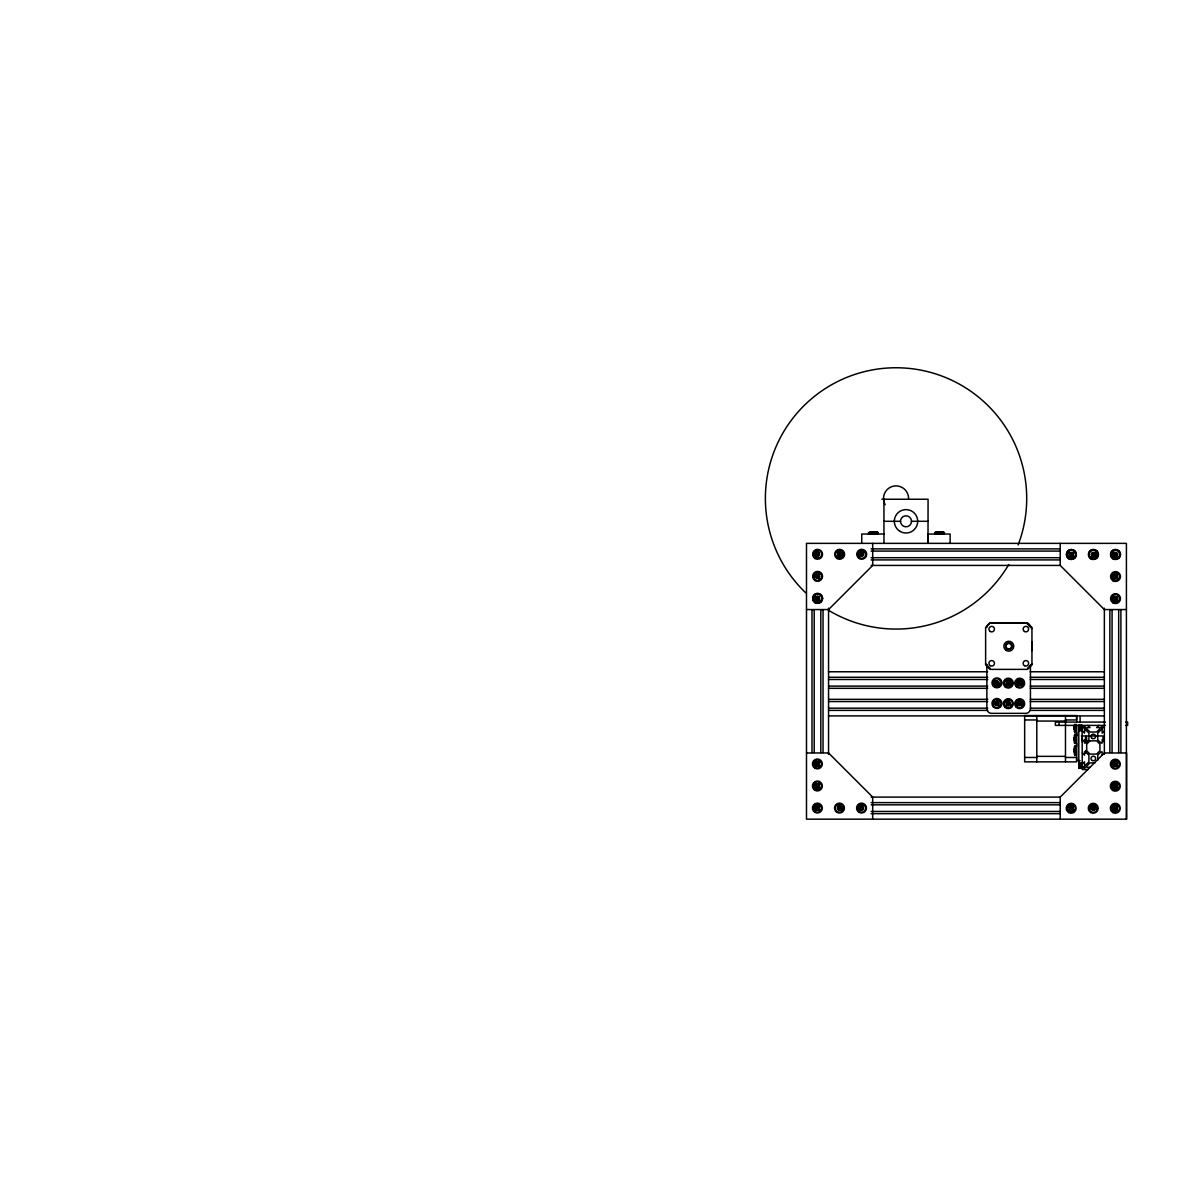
<?xml version="1.0" encoding="UTF-8"?>
<svg xmlns="http://www.w3.org/2000/svg" width="1187" height="1187" viewBox="0 0 1187 1187"><rect width="100%" height="100%" fill="white"/><g stroke="black" fill="none" stroke-linecap="round" stroke-linejoin="round"><path stroke-width="1.5" d="M986.872 664.438L986.857 708.669A4.689 4.689 0 0 0 991.546 713.357L1025.746 713.357A4.689 4.689 0 0 0 1030.435 708.684L1030.435 665.106M1074.472 749.501L1074.472 751.638M1074.502 727.794L1074.472 726.726M1074.561 750.599L1074.561 754.591L1074.591 749.546M1074.606 728.907L1074.561 727.824M1074.784 751.846L1074.828 749.62M1074.784 740.451L1074.828 738.21M1074.784 726.503L1074.784 729.07M1076.772 725.361L1076.757 760.644L1080.066 760.615M1076.772 721.755L1076.772 717.067M1080.081 722.304L1080.081 717.067M1085.601 739.145C1085.69 730.955 1085.586 747.38 1085.675 739.189C1087.218 747.127 1086.135 730.94 1086.402 739.145M817.635 551.821L818.229 551.896A2.285 2.285 0 0 0 816.003 552.548M861.762 551.821L862.89 552.133M1071.134 810.662L1069.991 810.395A2.285 2.285 0 0 0 1072.276 810.409M1074.561 751.089L1074.532 752.499L1074.517 751.534M1074.502 750.08L1074.532 746.445L1074.561 750.11M1074.561 739.694L1074.547 743.329L1074.502 739.664M1074.502 738.685L1074.532 735.05L1074.532 741.103L1074.561 739.204C1074.547 744.412 1074.547 733.477 1074.502 739.175L1074.517 737.528L1074.561 738.7M1074.561 728.314L1074.547 731.949L1074.532 725.895L1074.517 726.845M1074.502 727.305L1074.487 724.871M1074.828 750.08L1074.784 748.077M1074.828 738.67L1074.784 736.682M1074.828 727.305L1074.784 725.302M1086.12 736.964L1085.971 741.83L1086.001 738.462M1115.276 810.662L1114.118 810.395A2.285 2.285 0 0 0 1116.403 810.409M815.944 553.261C813.718 557.564 822.368 552.682 817.606 552.326L815.944 553.32L819.238 555.249L819.253 553.29M815.944 597.402C813.718 601.69 822.368 596.809 817.606 596.453L815.944 597.447L819.238 599.376L819.253 597.417M817.606 596.453L817.591 600.266L819.253 599.331M817.606 552.326L817.591 556.139L819.253 555.204M819.253 575.354C821.434 579.671 812.858 574.686 817.606 574.389C822.383 574.745 813.748 579.612 815.944 575.339C819.742 571.451 815.454 581.17 819.253 577.268M838.007 553.261C835.782 557.564 844.432 552.682 839.669 552.326L838.007 553.32L841.301 555.249L839.639 556.199L838.007 555.175M839.669 552.326L839.654 556.139L841.316 555.204M841.301 555.249L841.331 553.29M860.071 553.261C857.845 557.564 866.495 552.682 861.732 552.326L860.071 553.32L863.364 555.249L863.394 553.29M861.732 552.326L861.717 556.139L860.071 555.175M1069.502 809.252L1069.517 807.294L1071.178 806.344L1072.825 807.308L1072.811 809.267L1071.149 810.217L1069.502 809.252L1072.825 807.353L1071.178 806.344L1071.164 810.172M1091.565 809.252L1091.58 807.294L1093.242 806.344L1094.889 807.353L1094.874 809.267L1093.212 810.217L1091.58 809.193L1094.889 807.308M1116.952 787.159L1115.276 788.153L1113.643 787.129C1112.1 781.936 1118.48 790.557 1116.952 785.245L1115.305 784.281L1113.643 785.275M1115.305 762.217L1115.276 766.09L1116.952 765.096L1115.276 766.09L1113.643 765.066C1112.1 759.873 1118.48 768.493 1116.952 763.182L1115.305 762.217L1113.643 763.211M1116.952 809.222L1115.276 810.217L1113.643 809.193C1112.1 804 1118.48 812.62 1116.952 807.308L1115.305 806.344L1113.643 807.338M1115.29 810.172L1115.305 806.344M1074.828 750.57L1074.828 748.923M1074.828 739.175L1074.828 737.513M1115.305 784.281L1115.29 788.094M1074.561 728.773L1074.547 729.723L1074.517 728.299M1074.502 749.62L1074.532 748.671L1074.561 749.635M1074.799 737.097L1074.858 735.183M1074.799 725.717L1074.799 724.278M1074.799 748.493L1074.828 746.578M1076.134 724.278L1076.238 732.127M1085.69 729.189L1085.645 730.554L1085.615 729.159M1085.675 751.964L1085.645 753.33L1085.601 750.555M1085.986 752.528L1085.957 753.315L1086.075 750.555M1085.986 741.118L1085.957 736.4L1086.15 738.032M1074.799 736.237L1074.843 734.219L1074.903 735.703M1074.799 747.647L1074.873 745.807M1075.11 735.643L1075.17 734.219L1075.214 735.688M1076.446 735.643L1076.49 734.219L1076.55 735.688M1085.986 730.183L1086.135 729.99M1074.903 732.127L1074.814 730.717M1074.903 743.507L1074.814 742.083M1076.238 743.492L1076.179 734.219L1076.238 735.688M1082.321 736.964L1082.307 740.777M986.887 627.493L986.916 626.973A4.689 4.689 0 0 1 991.575 622.893L1025.776 622.908A4.703 4.703 0 0 1 1030.435 626.988M859.343 555.471L859.358 552.727A2.76 2.76 0 0 0 859.789 556.05M1095.497 808.392L1095.601 807.056M1076.223 755.392L1076.208 745.792M817.205 766.194A2.285 2.285 0 0 1 814.95 763.894L815.261 762.766M1095.898 554.507L1095.824 555.101A2.285 2.285 0 0 0 1094.711 552.519M1069.517 807.338L1072.825 809.222M1091.58 807.338L1094.874 809.267L1093.227 810.172L1093.242 806.344M1113.629 765.125L1116.952 763.182M1113.629 787.189L1116.952 785.245M1114.118 788.331L1115.276 788.583A2.285 2.285 0 0 0 1117.561 786.328M1113.629 809.252L1116.952 807.308M818.347 765.6L816.404 762.262A1.914 1.914 0 0 1 819.312 763.953A1.914 1.914 0 0 1 816.433 765.585L818.362 762.291L819.312 763.953L818.288 765.585L816.389 765.57L815.439 763.924L816.448 762.277L818.362 762.291M816.389 787.649L818.318 784.34L819.312 786.017L818.288 787.649L816.389 787.649L815.439 785.987L816.448 784.34L818.318 784.34L816.448 784.34A1.914 1.914 0 0 0 816.433 787.649L816.433 787.649A1.914 1.914 0 0 0 819.312 786.017A1.914 1.914 0 0 0 816.448 784.34L818.347 787.664M838.452 809.712L840.381 806.403L841.375 808.08L840.411 809.727L838.452 809.712L837.503 808.05L838.526 806.403L840.426 806.418C842.844 809.771 838.808 810.469 838.526 806.403A1.914 1.914 0 0 1 841.375 808.08A1.914 1.914 0 0 1 838.497 809.712L838.497 809.712A1.914 1.914 0 0 1 838.526 806.403M859.625 808.05C865.338 806.463 862.192 812.323 860.53 806.403A1.914 1.914 0 0 1 863.439 808.08A1.914 1.914 0 0 1 860.56 809.712L862.489 806.418L863.439 808.08L862.474 809.727L860.516 809.712L859.566 808.05L860.59 806.403L862.489 806.418M1072.395 552.83L1070.407 556.124A1.914 1.914 0 0 1 1070.422 552.816L1072.395 552.83L1073.33 554.492L1072.321 556.139L1070.407 556.124A1.914 1.914 0 0 0 1073.285 554.492L1073.33 554.492A1.914 1.914 0 0 0 1070.422 552.816L1072.365 556.139M1116.522 552.83L1114.534 556.124A1.914 1.914 0 0 1 1114.548 552.816L1116.522 552.83L1117.457 554.492L1116.448 556.139L1114.534 556.124A1.914 1.914 0 0 0 1117.412 554.492L1117.457 554.492A1.914 1.914 0 0 0 1114.548 552.816L1116.492 556.139M1116.522 574.894L1114.578 578.188L1113.584 576.526L1114.548 574.879A1.914 1.914 0 0 0 1114.534 578.188L1116.492 578.203L1117.457 576.556L1116.463 574.894L1114.548 574.879A1.914 1.914 0 0 1 1117.412 576.556L1117.457 576.556A1.914 1.914 0 0 1 1114.534 578.188M1116.522 596.957L1114.534 600.251A1.914 1.914 0 0 1 1114.548 596.942L1116.522 596.957L1117.457 598.619L1116.492 600.266L1114.548 596.942A1.914 1.914 0 0 1 1117.412 598.619L1117.457 598.619A1.914 1.914 0 0 1 1114.534 600.251L1116.492 600.266M816.448 806.403L815.439 808.05L816.389 809.712L818.347 809.727L819.312 808.08L818.318 806.403L816.404 806.403A1.914 1.914 0 0 0 816.433 809.712A1.914 1.914 0 0 0 819.312 808.08A1.914 1.914 0 0 0 816.448 806.403L818.288 809.712L819.312 808.08M1070.451 556.124L1069.457 554.463L1070.481 552.816M1091.521 554.463L1092.485 552.816A1.914 1.914 0 0 0 1092.47 556.124L1094.459 552.83L1095.393 554.492L1094.384 556.139L1092.47 556.124A1.914 1.914 0 0 0 1095.349 554.492L1094.399 552.83L1092.485 552.816A1.914 1.914 0 0 1 1095.349 554.492L1091.58 554.477L1092.515 556.124M1114.578 556.124L1113.584 554.463L1114.608 552.816M1114.578 600.266L1113.584 598.589L1114.608 596.942M818.362 806.418L816.389 809.712L815.484 808.05L819.267 808.065M1027.541 668.266L1031.948 663.859M1082.292 741.949L1084.488 739.738L1084.488 743.047L1085.601 743.047L1088.909 739.738L1088.909 733.121L1085.601 729.812L1084.488 729.812L1084.488 733.121L1082.292 730.91M1098.836 725.391L1096.625 727.601L1099.934 727.601L1099.934 728.714L1096.625 732.023L1090.007 732.023L1086.698 728.714L1086.698 727.601L1090.007 727.601L1087.796 725.391M1104.355 730.91L1102.144 733.121L1102.144 729.812L1101.046 729.812L1097.738 733.121L1097.738 739.738L1101.046 743.047L1102.144 743.047L1102.144 739.738L1104.355 741.949M1082.292 764.013L1084.488 761.802L1084.488 765.111L1085.601 765.111L1088.909 761.802L1088.909 755.184L1085.601 751.875L1084.488 751.875L1084.488 755.184L1082.292 752.973M998.579 681.946L995.27 683.875L996.932 684.825L998.579 683.801L998.564 681.902L996.902 680.952L995.27 681.961L995.27 683.875M1009.974 682.184L1006.68 684.113L1008.342 685.062L1009.989 684.098L1009.974 682.139L1008.312 681.19L1006.665 682.213L1006.68 684.113M1021.354 682.199L1018.045 684.068L1019.707 685.062L1021.369 684.098L1018.045 682.213L1018.045 684.127L1019.707 685.062L1019.692 681.249L1021.354 682.199L1021.369 684.098M998.564 702.496L995.27 704.425L996.932 705.375L998.579 704.366L998.564 702.452L996.902 701.502L995.255 702.526L995.27 704.425L996.932 705.375L996.902 701.502M1009.974 702.749L1006.665 704.677L1008.327 705.612L1009.974 704.603L1009.959 702.689L1008.297 701.754L1006.665 702.763L1006.665 704.677L1008.327 705.612L1008.312 701.799M1021.339 702.749L1018.045 704.677L1019.707 705.627L1021.354 704.663L1021.339 702.704L1019.678 701.754L1018.031 702.763L1018.045 704.677M1018.045 682.213L1019.692 681.19M861.703 556.199L863.379 555.204M995.789 681.071L996.338 680.834A2.285 2.285 0 0 0 994.661 683.044M1018.565 701.873L1019.692 701.562A2.285 2.285 0 0 1 1021.918 704.41M934.762 533.972L944.348 533.913M877.668 533.972L868.409 533.987L869.848 533.927M872.4 532.28L871.51 532.31L874.433 532.37L869.359 532.31L872.86 532.34M873.35 532.28C869.997 532.31 879.686 532.34 872.282 532.251M873.35 532.548L874.641 532.548M873.365 532.696L868.394 532.651L878.321 532.592L876.867 532.548M939.54 532.548L940.831 532.548M939.555 532.696L934.584 532.651L944.511 532.592L943.057 532.548M881.852 499.237L928.071 499.237L927.997 543.364M883.944 521.301L900.488 521.301M911.527 521.301A5.52 5.52 0 0 0 903.248 516.523A5.52 5.52 0 0 0 903.248 526.078A5.52 5.52 0 0 0 911.527 521.301L928.071 521.301M883.944 534.031L861.747 534.031L861.747 543.364M871.124 548.884L1059.932 548.884M871.124 551.094L1059.932 551.094M871.124 557.712L1059.932 557.712M871.124 559.923L1059.932 559.923M871.124 565.427L1059.932 565.427M806.492 609.554L828.556 609.554L872.682 565.427L872.682 543.364M1126.418 609.554L1104.355 609.554L1060.228 565.427L1060.228 543.364M1031.948 641.796L1031.948 650.624M828.467 671.768L987.732 671.768M1030.227 671.768L1104.355 671.768M828.556 677.273L987.732 677.273M1030.316 677.273L1104.355 677.273M828.556 679.483L987.732 679.483M1030.316 679.483L1104.355 679.483M828.556 686.101L987.732 686.101M1030.316 686.101L1104.355 686.101M828.556 688.312L987.732 688.312M1030.316 688.312L1104.355 688.312M828.556 699.336L987.732 699.336M1030.316 699.336L1104.355 699.336M828.556 701.547L987.732 701.547M1017.348 701.547L1021.057 701.547M1030.316 701.547L1104.355 701.547M828.556 708.164L987.732 708.164M1030.316 708.164L1104.355 708.164M828.556 710.375L987.732 710.375M1030.316 710.375L1104.355 710.375M828.467 715.895L1104.355 715.895M1024.663 719.96L1036.8 719.96M1065.481 719.96L1076.505 719.96L1076.505 715.538L1024.663 715.538L1024.663 761.876L1076.505 761.876L1076.505 757.469L1065.481 757.469M1036.8 721.058L1065.481 721.058M1105.409 722.082L1055.391 722.082L1055.391 725.391L1105.409 725.391M1125.78 722.082L1127.65 722.082L1127.65 725.391L1125.78 725.391M1078.79 725.316L1082.099 725.257L1082.292 769.532L1087.856 769.532M1078.79 725.687L1082.099 725.687M1078.79 725.999L1082.099 725.999M1078.79 726.399L1082.099 726.399M1078.79 726.874L1082.099 726.874M1078.79 727.423L1082.099 727.423M1078.79 728.017L1082.099 728.017M1078.79 728.67L1082.099 728.67M1078.79 729.352L1082.099 729.352M1078.79 730.064L1082.099 730.064M1078.79 730.777L1082.099 730.777M1081.357 735.955L1102.99 735.955L1102.99 741.474M806.492 752.973L828.556 752.973L872.682 797.1L872.682 819.164M1126.404 752.973L1104.34 752.973L1060.214 797.1L1060.214 819.164M1036.8 756.356L1065.481 756.356M1024.663 757.469L1036.8 757.469M1078.79 762.915L1082.099 762.915M1094.978 762.9L1090.007 762.9L1086.698 766.208L1086.698 767.321L1090.052 767.321M1078.79 763.627L1082.099 763.627M1078.79 764.339L1082.099 764.339M1078.79 765.021L1082.099 765.021M1078.79 765.674L1082.099 765.674M1078.79 766.268L1082.099 766.268M1078.79 766.817L1082.099 766.817M1078.79 767.292L1082.099 767.292M1078.79 767.692L1082.099 767.692M1078.79 768.004L1082.099 768.004M1078.79 768.286L1082.099 768.286M871.124 797.1L1059.932 797.1M871.124 802.62L1059.932 802.62M871.124 804.831L1059.932 804.831M871.124 811.448L1059.932 811.448M871.124 813.659L1059.932 813.659M858.973 806.641A2.76 2.76 0 0 0 858.602 808.021L859.136 808.035A2.285 2.285 0 0 0 860.753 810.231M1117.457 554.492L1113.643 554.477M1073.33 554.492L1069.457 554.463M1117.457 576.556L1113.584 576.526M1117.457 598.619L1113.643 598.604M815.484 763.924L819.312 763.953M815.484 785.987L819.312 786.017M837.547 808.05L841.331 808.065M818.6 788.376L817.264 788.257A2.285 2.285 0 0 0 819.475 786.58M1094.384 556.139L1092.544 552.816M1116.448 578.203L1114.608 574.879M814.95 763.894L814.994 763.909A2.285 2.285 0 0 1 817.235 761.624M1085.942 741.534L1086.09 740.777M1085.942 752.944L1086.09 752.172M998.579 683.86L995.27 681.961M1009.974 704.648L1006.665 702.763M998.579 704.41L995.255 702.526M1006.665 682.213C1012.481 683.667 1006.858 687.199 1008.312 681.249M1018.031 702.763C1023.847 704.232 1018.223 707.764 1019.678 701.799M815.944 555.175L817.576 556.199M815.944 577.238L817.576 578.262M815.944 599.301L817.576 600.325M1026.443 623.041L1031.948 628.561M985.625 663.859L990.032 668.266M1113.643 576.541L1114.578 578.188M1017.511 704.44A2.285 2.285 0 0 1 1019.692 701.562L1019.692 701.072A2.76 2.76 0 0 1 1022.378 704.529M996.902 680.952L996.932 684.825M1022.111 705.197L1022.096 702.437A2.76 2.76 0 0 1 1022.363 704.381M1009.736 685.656A2.76 2.76 0 0 0 1010.731 684.632L1010.716 681.887A2.76 2.76 0 0 0 1009.707 680.878M1085.971 736.786L1086.15 738.596M1074.814 753.493L1074.858 755.555L1074.799 752.632M1074.799 729.857L1074.814 731.296M1074.576 724.901L1074.561 727.334M1074.799 741.222L1074.814 742.676M1074.799 728.848L1074.799 730.272M1074.828 739.664L1074.799 741.638M1074.828 751.059L1074.799 753.048M1019.692 701.562L1019.692 701.072A2.76 2.76 0 0 0 1017.051 704.559M1017.333 684.662L1017.318 681.917A2.76 2.76 0 0 0 1017.051 684.009M1126.611 752.973L1126.611 819.164L806.492 819.164L806.492 543.364L1126.418 543.364L1126.404 819.164M1120.899 609.999L1120.899 752.528M1118.688 609.999L1118.688 752.528M1112.071 609.999L1112.071 752.528M1109.86 609.999L1109.86 752.528M1104.355 608.159L1104.355 754.383M1102.144 755.184L1102.144 751.875L1101.046 751.875L1097.738 755.184L1097.738 760.155M1078.79 725.257L1078.79 768.419M1076.505 732.468L1076.505 736.029M1076.505 743.181L1076.505 746.757M1065.481 715.538L1065.481 761.876M1059.116 722.082L1059.116 725.391M1036.8 715.538L1036.8 761.876M950.134 543.364L950.134 534.031L927.952 534.031L927.952 543.364M883.944 499.237L883.944 543.364M828.556 608.159L828.556 754.383M823.036 609.999L823.036 752.528M820.825 609.999L820.825 752.528M814.208 609.999L814.208 752.528M811.997 609.999L811.997 752.528M805.617 592.728A130.659 130.659 0 0 1 790.542 421.326A130.659 130.659 0 0 1 958.413 383.609A130.659 130.659 0 0 1 1018.134 544.967M1008.772 564.478A130.659 130.659 0 0 1 828.452 610.222M885.19 504.683A12.538 12.538 0 0 1 892.802 486.314A12.538 12.538 0 0 1 908.574 498.421M819.475 600.474A2.76 2.76 0 0 1 818.229 601.186M816.804 601.186A2.76 2.76 0 0 1 816.137 600.919M815.128 599.91A2.76 2.76 0 0 1 814.861 599.242M814.861 597.818A2.76 2.76 0 0 1 815.573 596.586M819.475 578.41A2.76 2.76 0 0 1 818.896 578.855M814.861 575.754A2.76 2.76 0 0 1 815.128 575.087M816.137 574.078A2.76 2.76 0 0 1 816.804 573.796M818.229 573.796A2.76 2.76 0 0 1 819.475 574.508M818.57 556.955A2.76 2.76 0 0 1 814.757 554.388A2.76 2.76 0 0 1 818.585 551.851M842.251 555.115A2.76 2.76 0 0 1 841.538 556.347M840.96 556.792A2.76 2.76 0 0 1 838.868 557.059M838.868 551.732A2.76 2.76 0 0 1 840.96 552.014M841.538 552.445A2.76 2.76 0 0 1 842.251 553.691M859.7 556.347A2.76 2.76 0 0 1 859.7 552.445A2.76 2.76 0 0 1 863.602 552.459M819.579 599.45A2.285 2.285 0 0 1 817.012 600.488M819.549 600.207A2.76 2.76 0 0 1 816.226 600.622M815.217 599.598A2.76 2.76 0 0 1 815.677 596.275M860.59 556.124A2.285 2.285 0 0 1 860.13 552.548A2.285 2.285 0 0 1 863.721 553.038M859.803 552.148A2.76 2.76 0 0 1 863.706 552.178M819.534 578.277A2.76 2.76 0 0 1 818.956 578.722M815.202 577.683A2.76 2.76 0 0 1 815.217 574.923M818.985 573.944A2.76 2.76 0 0 1 819.564 574.389M818.318 556.777A2.76 2.76 0 0 1 816.226 556.495M816.255 551.718A2.76 2.76 0 0 1 818.347 551.451M818.184 556.377A2.285 2.285 0 0 1 815.988 555.768M838.289 556.495A2.76 2.76 0 0 0 841.049 556.51A2.76 2.76 0 0 1 838.927 556.911M840.797 556.139A2.285 2.285 0 0 1 838.526 556.124M842.043 555.65A2.76 2.76 0 0 1 841.598 556.213M837.696 556.199A2.76 2.76 0 0 1 837.265 555.62M837.28 552.86A2.76 2.76 0 0 1 837.725 552.296M838.289 551.866A2.76 2.76 0 0 1 841.049 551.881M841.628 552.326A2.76 2.76 0 0 1 842.058 552.89M1073.641 555.783A2.76 2.76 0 0 1 1073.211 556.347M1072.633 556.792A2.76 2.76 0 0 1 1069.873 556.792M1069.309 556.347A2.76 2.76 0 0 1 1068.864 555.783M1068.864 553.023A2.76 2.76 0 0 1 1069.309 552.445M1073.211 552.445A2.76 2.76 0 0 1 1073.641 553.023M1095.275 552.445A2.76 2.76 0 0 1 1095.275 556.347A2.76 2.76 0 0 1 1091.372 556.347M1117.561 556.095A2.76 2.76 0 0 1 1115.735 557.133L1115.008 557.133A2.76 2.76 0 0 1 1113.703 556.584M1113.183 556.08A2.76 2.76 0 0 1 1112.827 555.442M1112.842 553.335A2.76 2.76 0 0 1 1113.198 552.712M1117.768 577.846A2.76 2.76 0 0 1 1116.759 578.855M1113.999 578.855A2.76 2.76 0 0 1 1112.709 577.164M1112.62 576.452A2.76 2.76 0 0 1 1113.005 575.072M1113.999 574.078A2.76 2.76 0 0 1 1114.682 573.796M1116.092 573.796A2.76 2.76 0 0 1 1117.768 575.087M1117.768 599.91A2.76 2.76 0 0 1 1116.077 601.201M1114.667 601.186A2.76 2.76 0 0 1 1113.985 600.904M1112.991 599.91A2.76 2.76 0 0 1 1112.709 599.227M1112.62 598.515A2.76 2.76 0 0 1 1113.451 596.571M1117.338 596.586A2.76 2.76 0 0 1 1117.768 597.15M1072.766 556.881A2.76 2.76 0 0 1 1070.006 556.851M1069.012 553.083A2.76 2.76 0 0 1 1069.457 552.519M1073.36 552.534A2.76 2.76 0 0 1 1073.79 553.112M1066.609 553.172A4.971 4.971 0 0 1 1074.606 550.694A4.971 4.971 0 0 1 1073.463 558.988A4.971 4.971 0 0 1 1066.43 554.448M1112.916 598.604A2.76 2.76 0 0 1 1113.732 596.66M1095.423 552.534A2.76 2.76 0 0 1 1095.838 555.872M1094.829 556.881A2.76 2.76 0 0 1 1091.506 556.421M1113.005 555.19A2.76 2.76 0 0 1 1113.732 552.534M1113.465 555.071A2.285 2.285 0 0 1 1114.548 552.519A2.285 2.285 0 0 0 1113.421 555.071M1117.457 556.436A2.76 2.76 0 0 1 1114.133 556.851M1113.124 555.842A2.76 2.76 0 0 1 1112.857 555.175M1112.768 554.463A2.76 2.76 0 0 1 1113.584 552.519M1115.068 578.766A2.285 2.285 0 0 1 1113.391 576.556A2.285 2.285 0 0 0 1115.023 578.752M1113.703 578.499A2.76 2.76 0 0 1 1112.916 576.541M859.7 810.083A2.76 2.76 0 0 1 859.254 806.759M859.7 806.181A2.76 2.76 0 0 1 863.602 806.181M841.835 806.685A2.76 2.76 0 0 1 841.375 810.024A2.76 2.76 0 0 0 842.058 808.05M837.488 806.107A2.76 2.76 0 0 1 840.826 805.676M819.698 809.831A2.76 2.76 0 0 1 819.193 810.335M815.825 810.32A2.76 2.76 0 0 1 814.965 809.178M814.786 807.768A2.76 2.76 0 0 1 815.335 806.448M815.84 805.943A2.76 2.76 0 0 1 817.16 805.394L817.888 805.409A2.76 2.76 0 0 1 819.713 806.463M819.475 788.02A2.76 2.76 0 0 1 818.229 788.732M816.804 788.732A2.76 2.76 0 0 1 816.137 788.465M815.128 787.456A2.76 2.76 0 0 1 814.861 786.788M814.861 785.364A2.76 2.76 0 0 1 815.573 784.117M819.475 765.956A2.76 2.76 0 0 1 818.896 766.401M814.861 764.725A2.76 2.76 0 0 0 816.137 766.401A2.76 2.76 0 0 1 814.979 765.303M814.861 763.3A2.76 2.76 0 0 1 816.804 761.342M818.229 761.342A2.76 2.76 0 0 1 819.475 762.054M860.56 809.712A1.914 1.914 0 0 1 860.59 806.403M859.403 809.979A2.76 2.76 0 0 1 858.691 808.733M859.996 805.647A2.76 2.76 0 0 1 860.664 805.365M862.088 805.379A2.76 2.76 0 0 1 863.32 806.107M816.433 765.585A1.914 1.914 0 0 1 816.448 762.277M819.757 765.318A2.76 2.76 0 0 1 818.733 766.327M814.994 762.544A2.76 2.76 0 0 1 816.018 761.535M818.763 761.55A2.76 2.76 0 0 1 819.772 762.573M841.494 807.457A2.285 2.285 0 0 1 840.411 810.024M817.294 805.765A2.285 2.285 0 0 1 819.49 807.472M819.757 809.46A2.76 2.76 0 0 1 819.312 810.024M815.41 809.994A2.76 2.76 0 0 1 814.979 809.43M816.018 805.661A2.76 2.76 0 0 1 816.671 805.394M818.11 805.394A2.76 2.76 0 0 1 819.772 806.7M819.609 787.367A2.76 2.76 0 0 1 815.84 788.361M814.846 784.577A2.76 2.76 0 0 1 815.291 784.013M819.193 784.043A2.76 2.76 0 0 1 819.623 784.607M1117.768 765.392A2.76 2.76 0 0 1 1116.744 766.401M1113.999 766.401A2.76 2.76 0 0 1 1112.709 764.725M1112.709 763.3A2.76 2.76 0 0 1 1112.991 762.633M1113.999 761.624A2.76 2.76 0 0 1 1114.652 761.342M1116.092 761.342A2.76 2.76 0 0 1 1117.768 762.633M1117.768 787.456A2.76 2.76 0 0 1 1116.092 788.732M1114.652 788.732A2.76 2.76 0 0 1 1112.709 786.788M1112.709 785.364A2.76 2.76 0 0 1 1113.421 784.117M1117.323 784.117A2.76 2.76 0 0 1 1117.768 784.696M1117.041 810.335A2.76 2.76 0 0 0 1117.561 809.831A2.76 2.76 0 0 1 1117.234 810.246M1116.418 810.691A2.76 2.76 0 0 1 1115.721 810.869L1115.008 810.869A2.76 2.76 0 0 1 1114.311 810.676M1113.688 810.32A2.76 2.76 0 0 1 1112.827 809.178M1112.827 807.071A2.76 2.76 0 0 1 1113.183 806.448M1113.703 805.943A2.76 2.76 0 0 1 1115.023 805.394L1115.735 805.409A2.76 2.76 0 0 1 1116.433 805.587M1090.645 808.851A2.76 2.76 0 0 1 1090.927 806.759M1091.357 806.181A2.76 2.76 0 0 1 1095.26 806.181M1095.69 806.759A2.76 2.76 0 0 1 1095.972 808.851M1073.627 809.519A2.76 2.76 0 0 1 1073.196 810.083M1072.618 810.528A2.76 2.76 0 0 1 1069.858 810.528M1069.858 805.75A2.76 2.76 0 0 1 1072.618 805.75M1115.29 761.535A2.76 2.76 0 0 1 1117.664 762.929M1115.29 762.024A2.285 2.285 0 0 1 1117.486 763.731A2.285 2.285 0 0 0 1115.29 761.965M1117.679 765.541A2.76 2.76 0 0 1 1117.234 766.119M1113.332 766.09A2.76 2.76 0 0 1 1112.902 765.511M1113.925 761.757A2.76 2.76 0 0 1 1114.593 761.49M1116.017 761.49A2.76 2.76 0 0 1 1117.694 762.781M1073.552 809.668A2.76 2.76 0 0 1 1073.107 810.246M1072.529 810.676A2.76 2.76 0 0 1 1069.769 810.662M1068.79 806.893A2.76 2.76 0 0 1 1069.235 806.314M1069.799 805.884A2.76 2.76 0 0 1 1072.558 805.899M1073.122 806.344A2.76 2.76 0 0 1 1073.567 806.923M1115.276 788.583A2.285 2.285 0 0 1 1113.005 786.298M1116.641 788.761A2.76 2.76 0 0 0 1117.65 787.753A2.76 2.76 0 0 1 1115.988 788.88M1113.881 788.747A2.76 2.76 0 0 1 1112.872 787.723M1114.563 788.88A2.76 2.76 0 0 1 1112.902 787.574M1112.916 784.83A2.76 2.76 0 0 1 1113.925 783.821M1116.685 783.835A2.76 2.76 0 0 1 1117.694 784.844M1116.655 810.676A2.76 2.76 0 0 1 1113.896 810.662M1113.332 810.217A2.76 2.76 0 0 1 1112.902 809.638M1112.916 806.893A2.76 2.76 0 0 1 1113.361 806.314M1113.925 805.884A2.76 2.76 0 0 1 1116.685 805.899M1117.264 806.344A2.76 2.76 0 0 1 1117.694 806.923M1090.541 809.119A2.76 2.76 0 0 1 1093.227 805.661A2.76 2.76 0 0 1 1095.868 809.148M1091.016 808.955A2.285 2.285 0 0 1 1093.227 806.092A2.285 2.285 0 0 1 1095.423 808.985M1022.764 683.623A3.368 3.368 0 0 1 1022.304 684.365M1021.666 684.973A3.368 3.368 0 0 1 1020.894 685.389M1019.158 685.582A3.368 3.368 0 0 1 1017.571 684.869M1016.962 684.231A3.368 3.368 0 0 1 1016.547 683.46M1017.704 679.528A3.368 3.368 0 0 1 1019.336 678.905M1020.212 678.934A3.368 3.368 0 0 1 1021.799 679.632M1022.408 680.27A3.368 3.368 0 0 1 1022.823 681.041M1000.656 684.009A3.516 3.516 0 0 1 1000.107 684.736M996.709 685.641A3.516 3.516 0 0 1 995.136 684.721M994.572 683.994A3.516 3.516 0 0 1 994.572 680.492M998.534 678.845A3.516 3.516 0 0 1 1000.656 680.492M1000.819 705.33A3.368 3.368 0 0 1 997.451 707.675M998.638 701.102A3.368 3.368 0 0 0 994.246 704.143A2.76 2.76 0 0 1 994.513 702.081M1010.478 685.077A3.368 3.368 0 0 1 1009.677 685.448A2.76 2.76 0 0 0 1010.716 684.498M1007.941 685.537A3.368 3.368 0 0 1 1005.819 684.068M1005.656 680.715A3.368 3.368 0 0 1 1006.161 679.988M1009.365 678.964A3.368 3.368 0 0 1 1011.472 680.433M1011.858 681.219A3.368 3.368 0 0 1 1012.007 682.08M1012.007 704.306A3.368 3.368 0 0 1 1011.888 705.182M1011.027 706.695A3.368 3.368 0 0 1 1009.514 707.556M1006.962 707.229A3.368 3.368 0 0 1 1006.264 706.695M1005.73 702.63A3.368 3.368 0 0 1 1006.264 701.932M1006.962 701.398A3.368 3.368 0 0 1 1009.514 701.057M1022.17 706.577A3.368 3.368 0 0 1 1021.503 707.14M1018.134 707.304A3.368 3.368 0 0 1 1017.407 706.799M1016.844 706.131A3.368 3.368 0 0 1 1016.473 705.345M1016.68 702.778A3.368 3.368 0 0 1 1017.185 702.051M1017.852 701.487A3.368 3.368 0 0 1 1021.221 701.324M1021.933 701.829A3.368 3.368 0 0 1 1022.511 702.496M1022.378 683.979A2.76 2.76 0 0 0 1022.096 681.887L1022.111 684.647A2.76 2.76 0 0 0 1022.081 681.739M1021.666 685.062A2.76 2.76 0 0 1 1021.087 685.507M1018.327 685.522A2.76 2.76 0 0 1 1017.763 685.092M1017.318 684.528A2.76 2.76 0 0 1 1017.304 681.768M1017.734 681.19A2.76 2.76 0 0 1 1018.312 680.745M1021.057 680.73A2.76 2.76 0 0 1 1021.636 681.175M994.187 683.044A2.76 2.76 0 0 1 995.552 680.655M998.89 684.825A2.76 2.76 0 0 1 997.644 685.552M996.219 685.552A2.76 2.76 0 0 1 995.552 685.285M994.543 684.276A2.76 2.76 0 0 1 994.958 680.952M1008.327 680.997A2.285 2.285 0 0 1 1008.95 685.478M1006.962 685.522A2.76 2.76 0 0 1 1005.938 684.513M1005.923 681.768A2.76 2.76 0 0 1 1006.932 680.745M1009.692 680.73A2.76 2.76 0 0 1 1010.701 681.739M1008.327 680.937A2.285 2.285 0 0 1 1010.612 683.208A2.285 2.285 0 0 1 1008.342 685.507M998.875 705.375A2.76 2.76 0 0 1 998.312 705.82M998.282 701.042A2.76 2.76 0 0 1 998.861 701.487M1010.716 705.048A2.76 2.76 0 0 1 1010.271 705.627M1006.383 705.642A2.76 2.76 0 0 1 1005.938 705.078M1006.917 701.309A2.76 2.76 0 0 1 1009.677 701.294M1017.036 704.41A2.76 2.76 0 0 1 1017.289 702.318M1017.734 701.754A2.76 2.76 0 0 1 1021.636 701.725M1074.517 726.147L1074.561 729.471L1074.547 726.162M1074.517 748.923L1074.547 752.246L1074.547 748.938M1075.229 754.116L1075.185 755.54L1075.125 754.071M1083.434 727.319C1084.784 731.533 1086.698 724.352 1083.434 727.319M1083.434 767.039C1084.784 771.253 1086.698 764.057 1083.434 767.039M1101.076 727.319C1102.426 731.533 1104.355 724.352 1101.076 727.319M990.032 623.041L985.625 627.448L985.625 664.957L990.032 669.379L1027.541 669.379L1031.948 664.957L1031.948 627.448L1027.541 623.041L990.032 623.041M1090.007 740.836L1086.698 744.145L1086.698 750.777L1090.007 754.086L1096.625 754.086L1099.934 750.777L1099.934 744.145L1096.625 740.836L1090.007 740.836M877.49 532.28L873.855 532.34L877.49 532.28M935.549 532.31L939.065 532.34L935.549 532.31M937.7 532.31L938.591 532.34L937.7 532.31M941.454 532.295L940.505 532.325L941.454 532.295M943.68 532.28L940.045 532.34L943.68 532.28M939.54 532.28C934.228 532.355 944.867 532.34 939.54 532.28M940.623 532.37L938.472 532.251L940.608 532.236M816.626 600.058A1.914 1.914 0 0 0 819.505 598.426A1.914 1.914 0 0 0 816.641 596.749A1.914 1.914 0 0 0 816.626 600.058M815.083 602.684A4.971 4.971 0 0 0 822.561 598.441A4.971 4.971 0 0 0 815.143 594.079A4.971 4.971 0 0 0 815.083 602.684M822.561 598.441A4.971 4.971 0 0 0 815.143 594.093A4.971 4.971 0 0 0 815.083 602.67A4.971 4.971 0 0 0 822.561 598.411M815.499 601.987A4.14 4.14 0 0 0 821.73 598.441A4.14 4.14 0 0 0 815.543 594.821A4.14 4.14 0 0 0 815.499 601.987M860.753 555.931A1.914 1.914 0 0 0 863.632 554.299A1.914 1.914 0 0 0 860.768 552.623A1.914 1.914 0 0 0 860.753 555.931M859.21 558.558A4.971 4.971 0 0 0 866.688 554.314A4.971 4.971 0 0 0 859.269 549.967A4.971 4.971 0 0 0 859.21 558.558M859.625 557.86A4.14 4.14 0 0 0 865.857 554.314A4.14 4.14 0 0 0 859.67 550.694A4.14 4.14 0 0 0 859.625 557.86M816.626 577.995A1.914 1.914 0 0 0 819.505 576.363A1.914 1.914 0 0 0 816.641 574.686A1.914 1.914 0 0 0 816.626 577.995M815.083 580.621A4.971 4.971 0 0 0 822.561 576.378A4.971 4.971 0 0 0 815.143 572.03A4.971 4.971 0 0 0 815.083 580.621M815.499 579.924A4.14 4.14 0 0 0 821.73 576.378A4.14 4.14 0 0 0 815.543 572.757A4.14 4.14 0 0 0 815.499 579.924M816.626 555.931A1.914 1.914 0 0 0 819.505 554.299A1.914 1.914 0 0 0 816.641 552.623A1.914 1.914 0 0 0 816.626 555.931M815.083 558.558A4.971 4.971 0 0 0 822.561 554.314A4.971 4.971 0 0 0 815.143 549.967A4.971 4.971 0 0 0 815.083 558.558M815.499 557.86A4.14 4.14 0 0 0 821.73 554.314A4.14 4.14 0 0 0 815.543 550.694A4.14 4.14 0 0 0 815.499 557.86M838.69 555.931A1.914 1.914 0 0 0 841.568 554.299A1.914 1.914 0 0 0 838.705 552.623A1.914 1.914 0 0 0 838.69 555.931M837.147 558.558A4.971 4.971 0 0 0 844.625 554.314A4.971 4.971 0 0 0 837.206 549.967A4.971 4.971 0 0 0 837.147 558.558M837.562 557.86A4.14 4.14 0 0 0 843.794 554.314A4.14 4.14 0 0 0 837.607 550.694A4.14 4.14 0 0 0 837.562 557.86M1068.864 558.765A4.971 4.971 0 0 0 1076.342 554.507A4.971 4.971 0 0 0 1068.923 550.16A4.971 4.971 0 0 0 1068.864 558.765M1069.279 558.038A4.14 4.14 0 0 0 1075.511 554.492A4.14 4.14 0 0 0 1069.324 550.887A4.14 4.14 0 0 0 1069.279 558.038M1115.097 596.423A2.285 2.285 0 0 0 1113.391 598.619A2.285 2.285 0 0 1 1115.038 596.408M1113.02 602.892A4.971 4.971 0 0 0 1120.483 598.634A4.971 4.971 0 0 0 1113.065 594.286A4.971 4.971 0 0 0 1113.02 602.892M1113.406 602.18A4.14 4.14 0 0 0 1119.638 598.634A4.14 4.14 0 0 0 1113.451 595.013A4.14 4.14 0 0 0 1113.406 602.18M1090.927 558.765A4.971 4.971 0 0 0 1098.405 554.507A4.971 4.971 0 0 0 1091.001 550.16A4.971 4.971 0 0 0 1090.927 558.765A4.971 4.971 0 0 0 1098.42 554.507A4.971 4.971 0 0 0 1090.987 550.16A4.971 4.971 0 0 0 1090.957 558.765M1091.343 558.038A4.14 4.14 0 0 0 1097.574 554.492A4.14 4.14 0 0 0 1091.387 550.887A4.14 4.14 0 0 0 1091.343 558.038M1112.991 558.765A4.971 4.971 0 0 0 1120.469 554.507A4.971 4.971 0 0 0 1113.065 550.16A4.971 4.971 0 0 0 1112.991 558.765A4.971 4.971 0 0 0 1120.483 554.507A4.971 4.971 0 0 0 1113.05 550.16A4.971 4.971 0 0 0 1113.02 558.765M1113.406 558.038A4.14 4.14 0 0 0 1119.638 554.492A4.14 4.14 0 0 0 1113.451 550.887A4.14 4.14 0 0 0 1113.406 558.038M1113.02 580.829A4.971 4.971 0 0 0 1120.483 576.57A4.971 4.971 0 0 0 1113.065 572.223A4.971 4.971 0 0 0 1113.02 580.829M1113.406 580.102A4.14 4.14 0 0 0 1119.638 576.57A4.14 4.14 0 0 0 1113.451 572.95A4.14 4.14 0 0 0 1113.406 580.102M859.002 812.338A4.971 4.971 0 0 0 866.465 808.095A4.971 4.971 0 0 0 859.047 803.747A4.971 4.971 0 0 0 859.002 812.338M859.433 811.641A4.14 4.14 0 0 0 865.664 808.095A4.14 4.14 0 0 0 859.477 804.474A4.14 4.14 0 0 0 859.433 811.641M814.89 768.212A4.971 4.971 0 0 0 822.354 763.968A4.971 4.971 0 0 0 814.935 759.621A4.971 4.971 0 0 0 814.89 768.212M815.306 767.499A4.14 4.14 0 0 0 821.538 763.953A4.14 4.14 0 0 0 815.35 760.348A4.14 4.14 0 0 0 815.306 767.499M836.954 812.353A4.971 4.971 0 0 0 844.417 808.095A4.971 4.971 0 0 0 836.998 803.747A4.971 4.971 0 0 0 836.954 812.353M837.369 811.641A4.14 4.14 0 0 0 843.601 808.095A4.14 4.14 0 0 0 837.414 804.474A4.14 4.14 0 0 0 837.369 811.641M814.861 812.338A4.971 4.971 0 0 0 822.339 808.095A4.971 4.971 0 0 0 814.92 803.747A4.971 4.971 0 0 0 814.861 812.338M815.306 811.641A4.14 4.14 0 0 0 821.538 808.095A4.14 4.14 0 0 0 815.35 804.474A4.14 4.14 0 0 0 815.306 811.641M814.89 790.29A4.971 4.971 0 0 0 822.354 786.031A4.971 4.971 0 0 0 814.935 781.684A4.971 4.971 0 0 0 814.89 790.29M815.306 789.563A4.14 4.14 0 0 0 821.538 786.031A4.14 4.14 0 0 0 815.35 782.411A4.14 4.14 0 0 0 815.306 789.563M1068.849 809.519A2.76 2.76 0 0 0 1069.294 810.083A2.76 2.76 0 0 1 1068.775 809.638M1114.341 765.778A1.914 1.914 0 0 0 1117.204 764.131A1.914 1.914 0 0 0 1114.356 762.469A1.914 1.914 0 0 0 1114.341 765.778M1112.783 768.434A4.971 4.971 0 0 0 1120.261 764.176A4.971 4.971 0 0 0 1112.842 759.843A4.971 4.971 0 0 0 1112.783 768.434M1113.213 767.692A4.14 4.14 0 0 0 1119.43 764.146A4.14 4.14 0 0 0 1113.258 760.526A4.14 4.14 0 0 0 1113.213 767.692M1070.199 809.905A1.914 1.914 0 0 0 1073.078 808.273A1.914 1.914 0 0 0 1070.229 806.596A1.914 1.914 0 0 0 1070.199 809.905M1068.656 812.546A4.971 4.971 0 0 0 1076.134 808.288A4.971 4.971 0 0 0 1068.715 803.94A4.971 4.971 0 0 0 1068.656 812.546M1069.086 811.819A4.14 4.14 0 0 0 1075.303 808.273A4.14 4.14 0 0 0 1069.131 804.667A4.14 4.14 0 0 0 1069.086 811.819M1114.341 787.842A1.914 1.914 0 0 0 1117.204 786.195A1.914 1.914 0 0 0 1114.356 784.533A1.914 1.914 0 0 0 1114.341 787.842M1112.783 790.483A4.971 4.971 0 0 0 1120.261 786.224A4.971 4.971 0 0 0 1112.842 781.877A4.971 4.971 0 0 0 1112.783 790.483M1113.213 789.756A4.14 4.14 0 0 0 1119.43 786.209A4.14 4.14 0 0 0 1113.258 782.589A4.14 4.14 0 0 0 1113.213 789.756M1114.341 809.905A1.914 1.914 0 0 0 1117.204 808.273A1.914 1.914 0 0 0 1114.356 806.596A1.914 1.914 0 0 0 1114.341 809.905M1112.783 812.546A4.971 4.971 0 0 0 1120.261 808.288A4.971 4.971 0 0 0 1112.842 803.94A4.971 4.971 0 0 0 1112.783 812.546M1113.213 811.819A4.14 4.14 0 0 0 1119.43 808.273A4.14 4.14 0 0 0 1113.258 804.667A4.14 4.14 0 0 0 1113.213 811.819M1092.263 809.905A1.914 1.914 0 0 0 1095.141 808.273A1.914 1.914 0 0 0 1092.292 806.596A1.914 1.914 0 0 0 1092.263 809.905M1090.719 812.546A4.971 4.971 0 0 0 1098.198 808.288A4.971 4.971 0 0 0 1090.779 803.94A4.971 4.971 0 0 0 1090.719 812.546M1091.15 811.819A4.14 4.14 0 0 0 1097.367 808.273A4.14 4.14 0 0 0 1091.194 804.667A4.14 4.14 0 0 0 1091.15 811.819M1091.684 738.062A2.315 2.315 0 0 0 1095.556 737.023A2.315 2.315 0 0 0 1092.723 734.189A2.315 2.315 0 0 0 1091.684 738.062M1091.684 760.125A2.315 2.315 0 0 0 1095.556 759.087A2.315 2.315 0 0 0 1092.723 756.253A2.315 2.315 0 0 0 1091.684 760.125M1024.515 631.499A2.76 2.76 0 0 0 1028.639 629.11A2.76 2.76 0 0 0 1024.515 626.721A2.76 2.76 0 0 0 1024.515 631.499M1024.515 665.699A2.76 2.76 0 0 0 1028.639 663.31A2.76 2.76 0 0 0 1024.515 660.922A2.76 2.76 0 0 0 1024.515 665.699M990.314 631.499A2.76 2.76 0 0 0 994.454 629.11A2.76 2.76 0 0 0 990.314 626.721A2.76 2.76 0 0 0 990.314 631.499M990.314 665.699A2.76 2.76 0 0 0 994.454 663.31A2.76 2.76 0 0 0 990.314 660.922A2.76 2.76 0 0 0 990.314 665.699M1006.309 650.506A4.971 4.971 0 0 0 1013.757 646.203A4.971 4.971 0 0 0 1006.309 641.9A4.971 4.971 0 0 0 1006.309 650.506M1007.14 649.066A3.309 3.309 0 0 0 1012.096 646.203A3.309 3.309 0 0 0 1007.14 643.339A3.309 3.309 0 0 0 1007.14 649.066M1007.407 648.592A2.76 2.76 0 0 0 1011.547 646.203A2.76 2.76 0 0 0 1007.407 643.814A2.76 2.76 0 0 0 1007.407 648.592M1018.357 684.469A1.914 1.914 0 0 0 1021.547 683.593A1.914 1.914 0 0 0 1019.188 681.264A1.914 1.914 0 0 0 1018.357 684.469M1021.695 684.409A2.285 2.285 0 0 0 1021.681 682.139A2.285 2.285 0 0 1 1021.695 684.35M1017.734 682.154A2.285 2.285 0 0 0 1017.749 684.439A2.285 2.285 0 0 1 1017.734 682.095M1016.206 686.665A4.971 4.971 0 0 0 1024.5 684.395A4.971 4.971 0 0 0 1018.387 678.341A4.971 4.971 0 0 0 1016.206 686.665M1016.784 686.041A4.14 4.14 0 0 0 1023.698 684.157A4.14 4.14 0 0 0 1018.609 679.112A4.14 4.14 0 0 0 1016.784 686.041M995.581 684.216A1.914 1.914 0 0 0 998.771 683.341A1.914 1.914 0 0 0 996.412 681.012A1.914 1.914 0 0 0 995.581 684.216M993.43 686.398A4.971 4.971 0 0 0 1001.724 684.127A4.971 4.971 0 0 0 995.611 678.074A4.971 4.971 0 0 0 993.43 686.398M994.009 685.804A4.14 4.14 0 0 0 1000.923 683.905A4.14 4.14 0 0 0 995.834 678.875A4.14 4.14 0 0 0 994.009 685.804M1006.977 684.454A1.914 1.914 0 0 0 1010.167 683.578A1.914 1.914 0 0 0 1007.822 681.264A1.914 1.914 0 0 0 1006.977 684.454M1004.825 686.635A4.971 4.971 0 0 0 1013.119 684.365A4.971 4.971 0 0 0 1007.006 678.326A4.971 4.971 0 0 0 1004.825 686.635M1005.419 686.041A4.14 4.14 0 0 0 1012.318 684.142A4.14 4.14 0 0 0 1007.229 679.112A4.14 4.14 0 0 0 1005.419 686.041M995.567 704.781A1.914 1.914 0 0 0 998.757 703.906A1.914 1.914 0 0 0 996.412 701.576A1.914 1.914 0 0 0 995.567 704.781M993.415 706.948A4.971 4.971 0 0 0 1001.709 704.677A4.971 4.971 0 0 0 995.596 698.639A4.971 4.971 0 0 0 993.415 706.948M994.009 706.354A4.14 4.14 0 0 0 1000.908 704.47A4.14 4.14 0 0 0 995.819 699.425A4.14 4.14 0 0 0 994.009 706.354M1006.977 705.019A1.914 1.914 0 0 0 1010.167 704.143A1.914 1.914 0 0 0 1007.808 701.814A1.914 1.914 0 0 0 1006.977 705.019M1004.825 707.215A4.971 4.971 0 0 0 1013.119 704.944A4.971 4.971 0 0 0 1007.006 698.891A4.971 4.971 0 0 0 1004.825 707.215M1005.404 706.606A4.14 4.14 0 0 0 1012.318 704.707A4.14 4.14 0 0 0 1007.214 699.662A4.14 4.14 0 0 0 1005.404 706.606M1018.342 705.019A1.914 1.914 0 0 0 1021.532 704.143A1.914 1.914 0 0 0 1019.188 701.814A1.914 1.914 0 0 0 1018.342 705.019M1016.206 707.215A4.971 4.971 0 0 0 1024.5 704.944A4.971 4.971 0 0 0 1018.387 698.906A4.971 4.971 0 0 0 1016.206 707.215M1016.784 706.606A4.14 4.14 0 0 0 1023.684 704.707A4.14 4.14 0 0 0 1018.594 699.677A4.14 4.14 0 0 0 1016.784 706.606M900.161 531.435A11.692 11.692 0 0 0 917.699 521.301A11.692 11.692 0 0 0 900.161 511.182A11.692 11.692 0 0 0 900.161 531.435"/></g></svg>
